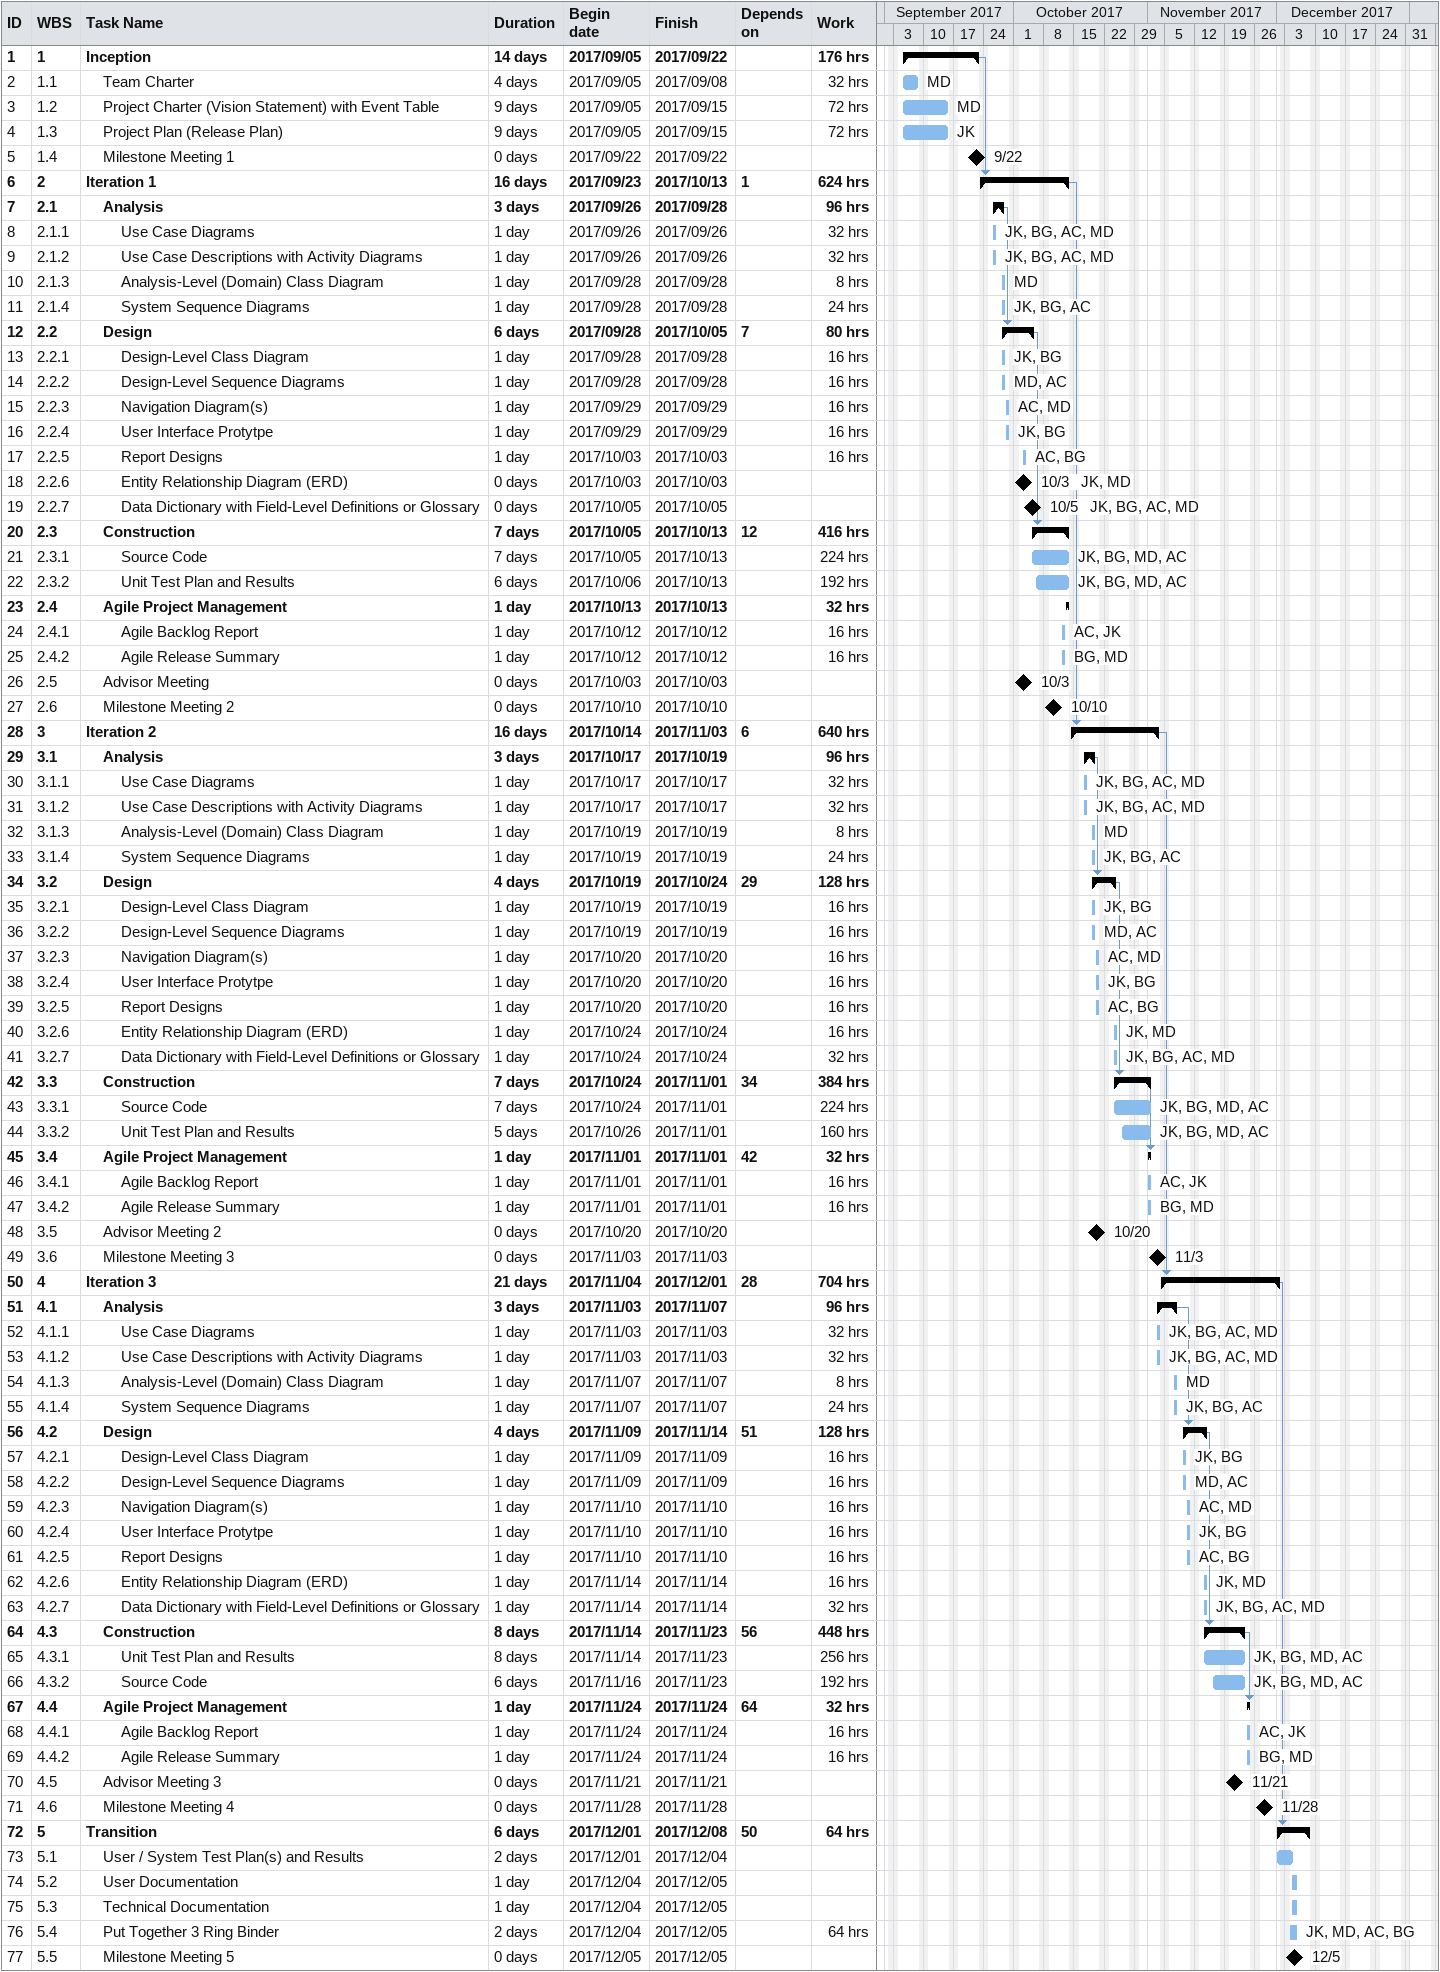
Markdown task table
| ID | WBS | Task | Duration | Start | Finish | Predecessors | Resources | Work (h) |
|---|---|---|---|---|---|---|---|---|
| 1 | 1 | **Inception** | 14d | 2017-09-05 | 2017-09-22 |  |  | 176 |
| 2 | 1.1 | Team Charter | 4d | 2017-09-05 | 2017-09-08 |  | MD | 32 |
| 3 | 1.2 | Project Charter (Vision Statement) with Event Table | 9d | 2017-09-05 | 2017-09-15 |  | MD | 72 |
| 4 | 1.3 | Project Plan (Release Plan) | 9d | 2017-09-05 | 2017-09-15 |  | JK | 72 |
| 5 | 1.4 | Milestone Meeting 1 | 0d | 2017-09-22 | 2017-09-22 |  |  |  |
| 6 | 2 | **Iteration 1** | 16d | 2017-09-23 | 2017-10-13 | 1 |  | 624 |
| 7 | 2.1 | **Analysis** | 3d | 2017-09-26 | 2017-09-28 |  |  | 96 |
| 8 | 2.1.1 | Use Case Diagrams | 1d | 2017-09-26 | 2017-09-26 |  | JK, BG, AC, MD | 32 |
| 9 | 2.1.2 | Use Case Descriptions with Activity Diagrams | 1d | 2017-09-26 | 2017-09-26 |  | JK, BG, AC, MD | 32 |
| 10 | 2.1.3 | Analysis-Level (Domain) Class Diagram | 1d | 2017-09-28 | 2017-09-28 |  | MD | 8 |
| 11 | 2.1.4 | System Sequence Diagrams | 1d | 2017-09-28 | 2017-09-28 |  | JK, BG, AC | 24 |
| 12 | 2.2 | **Design** | 6d | 2017-09-28 | 2017-10-05 | 7 |  | 80 |
| 13 | 2.2.1 | Design-Level Class Diagram | 1d | 2017-09-28 | 2017-09-28 |  | JK, BG | 16 |
| 14 | 2.2.2 | Design-Level Sequence Diagrams | 1d | 2017-09-28 | 2017-09-28 |  | MD, AC | 16 |
| 15 | 2.2.3 | Navigation Diagram(s) | 1d | 2017-09-29 | 2017-09-29 |  | AC, MD | 16 |
| 16 | 2.2.4 | User Interface Protytpe | 1d | 2017-09-29 | 2017-09-29 |  | JK, BG | 16 |
| 17 | 2.2.5 | Report Designs | 1d | 2017-10-03 | 2017-10-03 |  | AC, BG | 16 |
| 18 | 2.2.6 | Entity Relationship Diagram (ERD) | 0d | 2017-10-03 | 2017-10-03 |  | JK, MD |  |
| 19 | 2.2.7 | Data Dictionary with Field-Level Definitions or Glossary | 0d | 2017-10-05 | 2017-10-05 |  | JK, BG, AC, MD |  |
| 20 | 2.3 | **Construction** | 7d | 2017-10-05 | 2017-10-13 | 12 |  | 416 |
| 21 | 2.3.1 | Source Code | 7d | 2017-10-05 | 2017-10-13 |  | JK, BG, MD, AC | 224 |
| 22 | 2.3.2 | Unit Test Plan and Results | 6d | 2017-10-06 | 2017-10-13 |  | JK, BG, MD, AC | 192 |
| 23 | 2.4 | **Agile Project Management** | 1d | 2017-10-13 | 2017-10-13 |  |  | 32 |
| 24 | 2.4.1 | Agile Backlog Report | 1d | 2017-10-12 | 2017-10-12 |  | AC, JK | 16 |
| 25 | 2.4.2 | Agile Release Summary | 1d | 2017-10-12 | 2017-10-12 |  | BG, MD | 16 |
| 26 | 2.5 | Advisor Meeting | 0d | 2017-10-03 | 2017-10-03 |  |  |  |
| 27 | 2.6 | Milestone Meeting 2 | 0d | 2017-10-10 | 2017-10-10 |  |  |  |
| 28 | 3 | **Iteration 2** | 16d | 2017-10-14 | 2017-11-03 | 6 |  | 640 |
| 29 | 3.1 | **Analysis** | 3d | 2017-10-17 | 2017-10-19 |  |  | 96 |
| 30 | 3.1.1 | Use Case Diagrams | 1d | 2017-10-17 | 2017-10-17 |  | JK, BG, AC, MD | 32 |
| 31 | 3.1.2 | Use Case Descriptions with Activity Diagrams | 1d | 2017-10-17 | 2017-10-17 |  | JK, BG, AC, MD | 32 |
| 32 | 3.1.3 | Analysis-Level (Domain) Class Diagram | 1d | 2017-10-19 | 2017-10-19 |  | MD | 8 |
| 33 | 3.1.4 | System Sequence Diagrams | 1d | 2017-10-19 | 2017-10-19 |  | JK, BG, AC | 24 |
| 34 | 3.2 | **Design** | 4d | 2017-10-19 | 2017-10-24 | 29 |  | 128 |
| 35 | 3.2.1 | Design-Level Class Diagram | 1d | 2017-10-19 | 2017-10-19 |  | JK, BG | 16 |
| 36 | 3.2.2 | Design-Level Sequence Diagrams | 1d | 2017-10-19 | 2017-10-19 |  | MD, AC | 16 |
| 37 | 3.2.3 | Navigation Diagram(s) | 1d | 2017-10-20 | 2017-10-20 |  | AC, MD | 16 |
| 38 | 3.2.4 | User Interface Protytpe | 1d | 2017-10-20 | 2017-10-20 |  | JK, BG | 16 |
| 39 | 3.2.5 | Report Designs | 1d | 2017-10-20 | 2017-10-20 |  | AC, BG | 16 |
| 40 | 3.2.6 | Entity Relationship Diagram (ERD) | 1d | 2017-10-24 | 2017-10-24 |  | JK, MD | 16 |
| 41 | 3.2.7 | Data Dictionary with Field-Level Definitions or Glossary | 1d | 2017-10-24 | 2017-10-24 |  | JK, BG, AC, MD | 32 |
| 42 | 3.3 | **Construction** | 7d | 2017-10-24 | 2017-11-01 | 34 |  | 384 |
| 43 | 3.3.1 | Source Code | 7d | 2017-10-24 | 2017-11-01 |  | JK, BG, MD, AC | 224 |
| 44 | 3.3.2 | Unit Test Plan and Results | 5d | 2017-10-26 | 2017-11-01 |  | JK, BG, MD, AC | 160 |
| 45 | 3.4 | **Agile Project Management** | 1d | 2017-11-01 | 2017-11-01 | 42 |  | 32 |
| 46 | 3.4.1 | Agile Backlog Report | 1d | 2017-11-01 | 2017-11-01 |  | AC, JK | 16 |
| 47 | 3.4.2 | Agile Release Summary | 1d | 2017-11-01 | 2017-11-01 |  | BG, MD | 16 |
| 48 | 3.5 | Advisor Meeting 2 | 0d | 2017-10-20 | 2017-10-20 |  |  |  |
| 49 | 3.6 | Milestone Meeting 3 | 0d | 2017-11-03 | 2017-11-03 |  |  |  |
| 50 | 4 | **Iteration 3** | 21d | 2017-11-04 | 2017-12-01 | 28 |  | 704 |
| 51 | 4.1 | **Analysis** | 3d | 2017-11-03 | 2017-11-07 |  |  | 96 |
| 52 | 4.1.1 | Use Case Diagrams | 1d | 2017-11-03 | 2017-11-03 |  | JK, BG, AC, MD | 32 |
| 53 | 4.1.2 | Use Case Descriptions with Activity Diagrams | 1d | 2017-11-03 | 2017-11-03 |  | JK, BG, AC, MD | 32 |
| 54 | 4.1.3 | Analysis-Level (Domain) Class Diagram | 1d | 2017-11-07 | 2017-11-07 |  | MD | 8 |
| 55 | 4.1.4 | System Sequence Diagrams | 1d | 2017-11-07 | 2017-11-07 |  | JK, BG, AC | 24 |
| 56 | 4.2 | **Design** | 4d | 2017-11-09 | 2017-11-14 | 51 |  | 128 |
| 57 | 4.2.1 | Design-Level Class Diagram | 1d | 2017-11-09 | 2017-11-09 |  | JK, BG | 16 |
| 58 | 4.2.2 | Design-Level Sequence Diagrams | 1d | 2017-11-09 | 2017-11-09 |  | MD, AC | 16 |
| 59 | 4.2.3 | Navigation Diagram(s) | 1d | 2017-11-10 | 2017-11-10 |  | AC, MD | 16 |
| 60 | 4.2.4 | User Interface Protytpe | 1d | 2017-11-10 | 2017-11-10 |  | JK, BG | 16 |
| 61 | 4.2.5 | Report Designs | 1d | 2017-11-10 | 2017-11-10 |  | AC, BG | 16 |
| 62 | 4.2.6 | Entity Relationship Diagram (ERD) | 1d | 2017-11-14 | 2017-11-14 |  | JK, MD | 16 |
| 63 | 4.2.7 | Data Dictionary with Field-Level Definitions or Glossary | 1d | 2017-11-14 | 2017-11-14 |  | JK, BG, AC, MD | 32 |
| 64 | 4.3 | **Construction** | 8d | 2017-11-14 | 2017-11-23 | 56 |  | 448 |
| 65 | 4.3.1 | Unit Test Plan and Results | 8d | 2017-11-14 | 2017-11-23 |  | JK, BG, MD, AC | 256 |
| 66 | 4.3.2 | Source Code | 6d | 2017-11-16 | 2017-11-23 |  | JK, BG, MD, AC | 192 |
| 67 | 4.4 | **Agile Project Management** | 1d | 2017-11-24 | 2017-11-24 | 64 |  | 32 |
| 68 | 4.4.1 | Agile Backlog Report | 1d | 2017-11-24 | 2017-11-24 |  | AC, JK | 16 |
| 69 | 4.4.2 | Agile Release Summary | 1d | 2017-11-24 | 2017-11-24 |  | BG, MD | 16 |
| 70 | 4.5 | Advisor Meeting 3 | 0d | 2017-11-21 | 2017-11-21 |  |  |  |
| 71 | 4.6 | Milestone Meeting 4 | 0d | 2017-11-28 | 2017-11-28 |  |  |  |
| 72 | 5 | **Transition** | 6d | 2017-12-01 | 2017-12-08 | 50 |  | 64 |
| 73 | 5.1 | User / System Test Plan(s) and Results | 2d | 2017-12-01 | 2017-12-04 |  |  |  |
| 74 | 5.2 | User Documentation | 1d | 2017-12-04 | 2017-12-05 |  |  |  |
| 75 | 5.3 | Technical Documentation | 1d | 2017-12-04 | 2017-12-05 |  |  |  |
| 76 | 5.4 | Put Together 3 Ring Binder | 2d | 2017-12-04 | 2017-12-05 |  | JK, MD, AC, BG | 64 |
| 77 | 5.5 | Milestone Meeting 5 | 0d | 2017-12-05 | 2017-12-05 |  |  |  |
